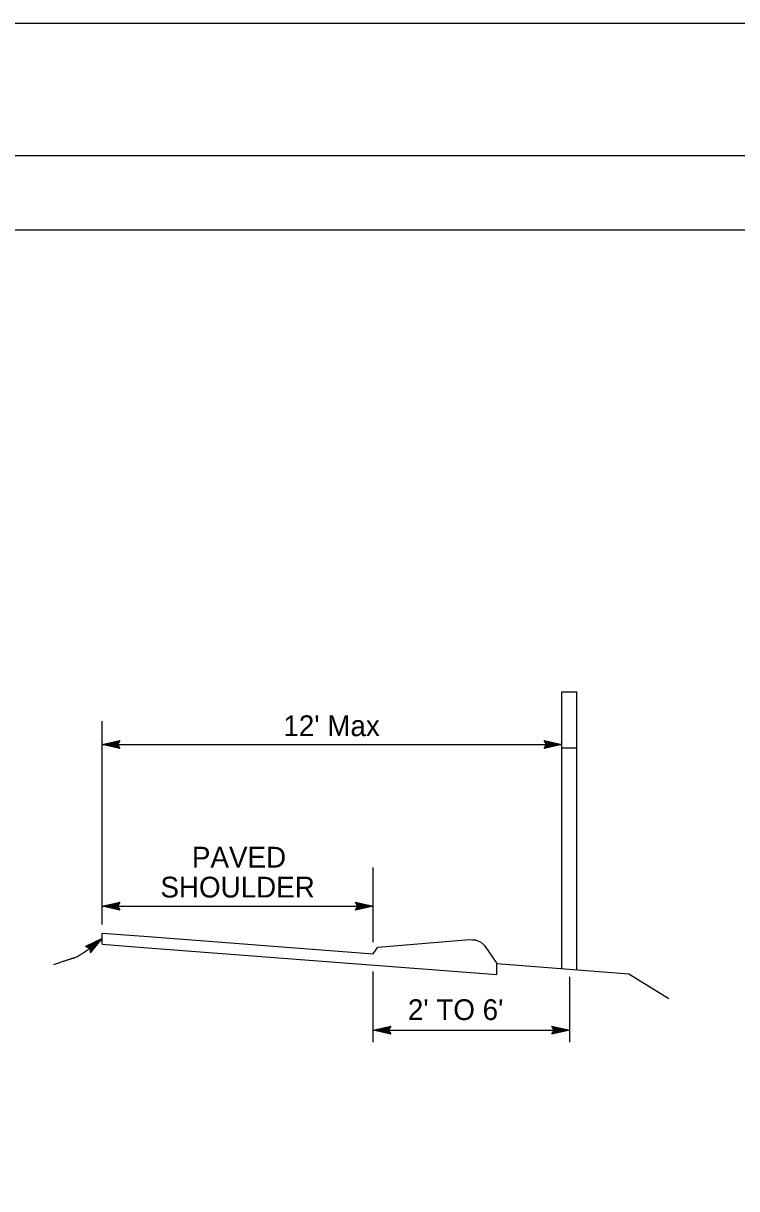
# Model space of a CAD drawing. Extents: x -894 to 866, y -476 to 714.
# Drawn here: x -319.8 to -79.4, y 320.5 to 713.6 of the extents above; entities that cross this region are included whole.
import ezdxf

# ---------------------------------------------------------------- set-up
doc = ezdxf.new("R2010")
doc.units = 0
for name, color, linetype in [('10 Sheet Format', 7, 'Continuous'), ('56 Stage 3 Anno', 7, 'Continuous'), ('57 Undefined', 7, 'Continuous'), ('60 Nongeo Data', 7, 'Continuous')]:
    doc.layers.add(name, color=color, linetype=linetype)

msp = doc.modelspace()

# ---------------------------------------------------------------- linework, layer by layer
at = {"layer": '10 Sheet Format'}
msp.add_line((-813.45, 643.96), (811.55, 643.96), dxfattribs=at)
for points in [[(-894.04, 713.56), (865.96, 713.56), (865.96, -476.44), (-894.04, -476.44)], [(-863.43, 668.96), (836.57, 668.96), (836.57, -431.04), (-863.43, -431.04)], [(-863.43, 668.96), (836.57, 668.96), (836.57, -431.04), (-863.43, -431.04)]]:
    msp.add_lwpolyline(points, close=True, dxfattribs=at)
at = {"layer": '56 Stage 3 Anno'}
for p, q in [((-293.27, 409.65), (-293.27, 478.23)), ((-293.27, 470.32), (-287.27, 471.65)), ((-293.27, 470.32), (-138.27, 470.32)), ((-287.27, 468.98), (-293.27, 470.32)), ((-293.27, 470.32), (-293.27, 470.32)), ((-287.49, 469.34), (-291.89, 470.32)), ((-291.88, 470.33), (-287.5, 471.29)), ((-290.51, 470.32), (-287.68, 470.95)), ((-287.72, 469.7), (-290.51, 470.32)), ((-289.13, 470.32), (-287.92, 470.59)), ((-287.9, 470.04), (-289.13, 470.32)), ((-287.27, 471.65), (-288.07, 470.32)), ((-288.07, 470.32), (-287.27, 468.98)), ((-287.27, 471.65), (-287.27, 471.65)), ((-287.27, 468.98), (-287.27, 468.98)), ((-143.47, 470.32), (-144.27, 471.66)), ((-144.27, 471.66), (-144.27, 471.66)), ((-144.27, 471.66), (-138.27, 470.32)), ((-138.27, 470.32), (-144.27, 468.99)), ((-144.27, 468.99), (-143.47, 470.32)), ((-144.27, 468.99), (-144.27, 468.99)), ((-144.05, 471.31), (-139.65, 470.32)), ((-139.66, 470.32), (-144.03, 469.35)), ((-141.03, 470.32), (-143.86, 469.7)), ((-143.82, 470.95), (-141.03, 470.32)), ((-143.64, 470.6), (-142.41, 470.33)), ((-142.41, 470.33), (-143.62, 470.06)), ((-138.27, 470.32), (-138.27, 470.32)), ((-201.88, 403.69), (-201.88, 428.79)), ((-293.27, 415.8), (-287.27, 417.13)), ((-291.88, 415.8), (-287.5, 416.77)), ((-287.27, 417.13), (-288.07, 415.8)), ((-287.27, 417.13), (-287.27, 417.13)), ((-207.08, 415.8), (-207.88, 417.14)), ((-207.88, 417.14), (-207.88, 417.14)), ((-207.88, 417.14), (-201.88, 415.8)), ((-207.66, 416.78), (-203.26, 415.8)), ((-293.27, 415.8), (-201.88, 415.8)), ((-287.27, 414.46), (-293.27, 415.8)), ((-293.27, 415.8), (-293.27, 415.8)), ((-287.49, 414.81), (-291.89, 415.8)), ((-290.51, 415.79), (-287.68, 416.42)), ((-287.72, 415.17), (-290.51, 415.79)), ((-289.13, 415.79), (-287.92, 416.06)), ((-287.9, 415.52), (-289.13, 415.79)), ((-288.07, 415.8), (-287.27, 414.46)), ((-287.27, 414.46), (-287.27, 414.46)), ((-201.88, 415.8), (-207.88, 414.47)), ((-207.88, 414.47), (-207.08, 415.8)), ((-207.88, 414.47), (-207.88, 414.47)), ((-203.27, 415.79), (-207.64, 414.83)), ((-204.64, 415.8), (-207.46, 415.17)), ((-207.43, 416.42), (-204.64, 415.8)), ((-207.25, 416.07), (-206.02, 415.8)), ((-206.02, 415.8), (-207.23, 415.53)), ((-201.88, 415.8), (-201.88, 415.8)), ((-293.27, 404.86), (-298.78, 402.14)), ((-297.11, 400.06), (-293.27, 404.86)), ((-293.27, 404.86), (-293.27, 404.86)), ((-298.78, 402.14), (-298.78, 402.14)), ((-298.78, 402.14), (-297.33, 401.61)), ((-294.36, 403.99), (-298.37, 402.01)), ((-295.42, 403.13), (-298.02, 401.85)), ((-296.5, 402.26), (-297.61, 401.72)), ((-297.33, 401.61), (-297.11, 400.06)), ((-297.29, 401.28), (-296.5, 402.26)), ((-297.21, 400.9), (-295.42, 403.13)), ((-297.16, 400.47), (-294.35, 404)), ((-297.11, 400.06), (-297.11, 400.06)), ((-201.88, 369.88), (-201.88, 393.72)), ((-135.65, 369.88), (-135.65, 391.99)), ((-201.88, 373.99), (-195.88, 375.32)), ((-201.88, 373.99), (-135.65, 373.99)), ((-195.88, 372.65), (-201.88, 373.99)), ((-201.88, 373.99), (-201.88, 373.99)), ((-196.09, 373.01), (-200.5, 373.99)), ((-200.48, 373.99), (-196.11, 374.96)), ((-199.11, 373.99), (-196.29, 374.61)), ((-196.33, 373.37), (-199.11, 373.99)), ((-197.73, 373.99), (-196.52, 374.26)), ((-196.5, 373.71), (-197.73, 373.99)), ((-195.88, 375.32), (-196.68, 373.99)), ((-196.68, 373.99), (-195.88, 372.65)), ((-195.88, 375.32), (-195.88, 375.32)), ((-140.85, 373.99), (-141.65, 375.33)), ((-141.65, 375.33), (-141.65, 375.33)), ((-141.65, 375.33), (-135.65, 373.99)), ((-135.65, 373.99), (-141.65, 372.66)), ((-141.65, 372.66), (-140.85, 373.99)), ((-141.43, 374.97), (-137.03, 373.99)), ((-137.04, 373.99), (-141.42, 373.02)), ((-138.41, 373.99), (-141.24, 373.37)), ((-141.2, 374.61), (-138.41, 373.99)), ((-141.02, 374.27), (-139.8, 373.99)), ((-139.8, 373.99), (-141, 373.73)), ((-135.65, 373.99), (-135.65, 373.99)), ((-195.88, 372.65), (-195.88, 372.65)), ((-141.65, 372.66), (-141.65, 372.66))]:
    msp.add_line(p, q, dxfattribs=at)
msp.add_open_spline([(-309.53, 396.11), (-304.48, 397.88), (-300.43, 399.01), (-293.27, 404.86)], degree=2, dxfattribs=at)
at = {"layer": '60 Nongeo Data'}
for p, q in [((-138.27, 488.13), (-133.27, 488.13)), ((-138.27, 469.24), (-138.27, 488.13)), ((-133.27, 469.24), (-133.27, 488.13)), ((-138.27, 469.24), (-133.27, 469.24)), ((-138.27, 394.88), (-138.27, 469.24)), ((-133.27, 394.47), (-133.27, 469.24)), ((-293.27, 402.98), (-293.27, 406.74)), ((-293.27, 406.74), (-279.19, 405.65)), ((-279.19, 405.65), (-201.88, 399.67)), ((-293.27, 402.98), (-279.32, 401.91)), ((-279.32, 401.91), (-160.22, 392.7)), ((-160.22, 392.7), (-160.22, 396.57)), ((-160.2, 396.45), (-115.72, 393.01)), ((-115.72, 393.01), (-102.27, 384.7))]:
    msp.add_line(p, q, dxfattribs=at)
msp.add_lwpolyline([(-201.88, 399.67), (-200.35, 402.01), (-169.44, 404.52), (-168.45, 404.47), (-167.41, 404.47), (-166.38, 403.98), (-165.69, 403.73), (-164.41, 402.48), (-160.2, 396.45)], dxfattribs=at)

# ---------------------------------------------------------------- texts
at = {"layer": '57 Undefined'}
for s, p in [("12' Max", (-232.14, 473.14)), ('PAVED', (-262.96, 428.82)), ('SHOULDER', (-273.58, 418.72)), ("2' TO 6'", (-190.18, 377.39))]:
    msp.add_text(s, height=7, dxfattribs=at).set_placement(p)

doc.saveas('drawing.dxf')
